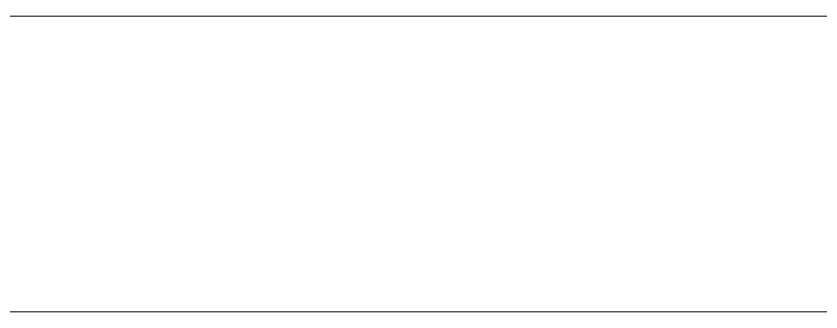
# Model space of a CAD drawing. Header units: millimetres. Extents: x -592259 to 288321, y -552984 to 293768.
# Drawn here: x 125278 to 125823, y -218781 to -218581 of the extents above; entities that cross this region are included whole.
import ezdxf

# ---------------------------------------------------------------- set-up
doc = ezdxf.new("R2010")
doc.units = ezdxf.units.MM
doc.linetypes.add('ADSK_Линия сетки', pattern=[2500, 2000, -250, 0, -250])
for name, color, linetype, lineweight in [('A-GLAZ-____-OTLN', 250, 'Continuous', 5), ('A-GLAZ-CURT-OTLN', 250, 'Continuous', 5), ('A-GLAZ-CWMG-MCUT', 250, 'Continuous', 9), ('S-GRID-____-OTLN', 250, 'Continuous', 9)]:
    doc.layers.add(name, color=color, linetype=linetype, lineweight=lineweight)

# ---------------------------------------------------------------- blocks, each defined once
blk = doc.blocks.new('PNS_Панель прямоугольная2 - Нр_Стекло - 40мм-V48-АР1_Маркировочный план 3 этажа секция 2_3')
at = {"layer": 'A-GLAZ-____-OTLN'}
h = blk.add_hatch(dxfattribs=at)
h.set_pattern_fill('FP_30', color=256, style=0, pattern_type=2)
h.set_pattern_definition([(45, (-97460, -39714.82), (-282.8427, 282.8427), [200, -600]), (45, (-97660, -39814.82), (-282.8427, 282.8427), [600, -200]), (45, (-97260, -39914.82), (-282.8427, 282.8427), [200, -600])])
h.paths.add_polyline_path([(-505, 28.09), (-507.68, 28.09), (-506.69, 30.02)])
h.paths.add_polyline_path([(-505, 0), (-505, 24.34), (-507.73, 22.9), (-508, 25.67), (-505, 26.22), (-506.74, 27.47), (-505, 28.09), (-505, 40), (-515, 40), (-514.31, 30.02), (-513, 27.47), (-513, 26.57), (-513.35, 25.37), (-513, 24.82), (-515, 21), (-515, 0)])
h.paths.add_polyline_path([(505, 0), (515, 0), (514.26, 21.78), (513, 25.24), (513, 25.67), (513, 26.57), (513.1, 27.67), (515, 30.02), (515, 40), (505, 40), (505, 28.09), (508, 27.02), (505, 26.22), (508, 25.67), (507.73, 22.9), (505, 24.34), (505, 21)])
h.paths.add_polyline_path([(508, 27.47), (505, 28.09), (506.69, 30.02), (507.68, 28.09)])
for p, q in [((-515, 40), (-505, 40)), ((-515, 29.06), (-515, 40)), ((505, 40), (515, 40)), ((515, 40), (515, 29.06)), ((-515, 0), (-515, 22.33)), ((515, 22.33), (515, 0)), ((-515, 0), (-505, 0)), ((-505, 0), (-515, 0)), ((505, 0), (515, 0)), ((515, 0), (505, 0))]:
    blk.add_line(p, q, dxfattribs=at)

msp = doc.modelspace()

# ---------------------------------------------------------------- linework, layer by layer
at = {"layer": 'A-GLAZ-CWMG-MCUT', "lineweight": 5}
for p, q in [((125917.9057, -218580.9056), (124907.9057, -218580.9056)), ((124907.9057, -218780.9056), (125917.9057, -218780.9056))]:
    msp.add_line(p, q, dxfattribs=at)
at = {"layer": 'S-GRID-____-OTLN', "linetype": 'ADSK_Линия сетки'}
msp.add_line((93236.8325, -218580.9286), (184510.8783, -218580.9286), dxfattribs=at)

# ---------------------------------------------------------------- block references
at = {"layer": 'A-GLAZ-CURT-OTLN'}
msp.add_blockref('PNS_Панель прямоугольная2 - Нр_Стекло - 40мм-V48-АР1_Маркировочный план 3 этажа секция 2_3', (125412.9057, -218741.1056), dxfattribs=at)

doc.saveas('drawing.dxf')
